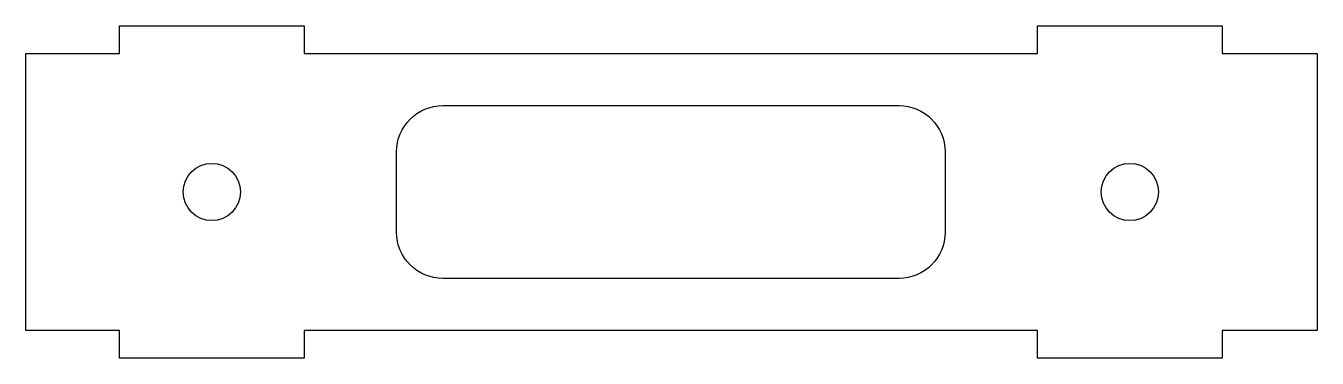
# Model space of a CAD drawing. Header units: millimetres. Extents: x 46 to 186, y 24 to 60.
import ezdxf

# ---------------------------------------------------------------- set-up
doc = ezdxf.new("R2010")
doc.units = ezdxf.units.MM
doc.layers.get('0').update_dxf_attribs({"linetype": 'CONTINUOUS'})

msp = doc.modelspace()

# ---------------------------------------------------------------- linework, layer by layer
msp.add_lwpolyline([(175.59, 27.42), (175.59, 24.42), (155.59, 24.42), (155.59, 27.42), (76.19, 27.42), (76.19, 24.42), (56.19, 24.42), (56.19, 27.42), (46.05, 27.42), (46.05, 57.42), (56.19, 57.42), (56.19, 60.42), (76.19, 60.42), (76.19, 57.42), (155.59, 57.42), (155.59, 60.42), (175.59, 60.42), (175.59, 57.42), (185.87, 57.42), (185.87, 27.42)], close=True)
msp.add_lwpolyline([(175.59, 27.42), (175.59, 24.42), (155.59, 24.42), (155.59, 27.42), (76.19, 27.42), (76.19, 24.42), (56.19, 24.42), (56.19, 27.42), (46.05, 27.42), (46.05, 57.42), (56.19, 57.42), (56.19, 60.42), (76.19, 60.42), (76.19, 57.42), (155.59, 57.42), (155.59, 60.42), (175.59, 60.42), (175.59, 57.42), (185.87, 57.42), (185.87, 27.42)], close=True)
for points, knots in [([(86.19, 46.77), (86.19, 49.53), (88.43, 51.77), (107.66, 51.77), (124.12, 51.77), (143.35, 51.77), (145.59, 49.53), (145.59, 46.77)], [1100.467953, 1100.467953, 1100.467953, 1100.467953, 1101.467953, 1101.467953, 1107.431285, 1107.431285, 1108.431336, 1108.431336, 1108.431336, 1108.431336]), ([(86.19, 46.77), (86.19, 49.53), (88.43, 51.77), (107.66, 51.77), (124.12, 51.77), (143.35, 51.77), (145.59, 49.53), (145.59, 46.77)], [1100.467953, 1100.467953, 1100.467953, 1100.467953, 1101.467953, 1101.467953, 1107.431285, 1107.431285, 1108.431336, 1108.431336, 1108.431336, 1108.431336]), ([(140.59, 33.06), (124.12, 33.06), (107.66, 33.06), (88.43, 33.06), (86.19, 35.3), (86.19, 40.97), (86.19, 43.87), (86.19, 46.77)], [1097.467953, 1097.467953, 1097.467953, 1097.467953, 1098.467953, 1098.467953, 1098.635652, 1098.635652, 1098.811998, 1098.811998, 1098.811998, 1098.811998]), ([(140.59, 33.06), (124.12, 33.06), (107.66, 33.06), (88.43, 33.06), (86.19, 35.3), (86.19, 40.97), (86.19, 43.87), (86.19, 46.77)], [1097.467953, 1097.467953, 1097.467953, 1097.467953, 1098.467953, 1098.467953, 1098.635652, 1098.635652, 1098.811998, 1098.811998, 1098.811998, 1098.811998]), ([(145.59, 46.77), (145.59, 43.87), (145.59, 40.97), (145.59, 35.3), (143.35, 33.06), (140.59, 33.06)], [1095.467953, 1095.467953, 1095.467953, 1095.467953, 1096.467953, 1096.467953, 1097.418889, 1097.418889, 1097.418889, 1097.418889]), ([(145.59, 46.77), (145.59, 43.87), (145.59, 40.97), (145.59, 35.3), (143.35, 33.06), (140.59, 33.06)], [1095.467953, 1095.467953, 1095.467953, 1095.467953, 1096.467953, 1096.467953, 1097.418889, 1097.418889, 1097.418889, 1097.418889]), ([(63.09, 42.42), (63.09, 44.13), (64.48, 45.52), (67.9, 45.52), (69.29, 44.13), (69.29, 42.42)], [1089.467953, 1089.467953, 1089.467953, 1089.467953, 1090.467953, 1090.467953, 1091.468014, 1091.468014, 1091.468014, 1091.468014]), ([(63.09, 42.42), (63.09, 44.13), (64.48, 45.52), (67.9, 45.52), (69.29, 44.13), (69.29, 42.42)], [1089.467953, 1089.467953, 1089.467953, 1089.467953, 1090.467953, 1090.467953, 1091.468014, 1091.468014, 1091.468014, 1091.468014]), ([(162.49, 42.42), (162.49, 44.13), (163.88, 45.52), (167.3, 45.52), (168.69, 44.13), (168.69, 42.42)], [1093.467953, 1093.467953, 1093.467953, 1093.467953, 1094.467953, 1094.467953, 1095.467967, 1095.467967, 1095.467967, 1095.467967]), ([(162.49, 42.42), (162.49, 44.13), (163.88, 45.52), (167.3, 45.52), (168.69, 44.13), (168.69, 42.42)], [1093.467953, 1093.467953, 1093.467953, 1093.467953, 1094.467953, 1094.467953, 1095.467967, 1095.467967, 1095.467967, 1095.467967]), ([(69.29, 42.42), (69.29, 40.71), (67.9, 39.32), (64.48, 39.32), (63.09, 40.71), (63.09, 42.42)], [1087.467953, 1087.467953, 1087.467953, 1087.467953, 1088.467953, 1088.467953, 1089.467949, 1089.467949, 1089.467949, 1089.467949]), ([(69.29, 42.42), (69.29, 40.71), (67.9, 39.32), (64.48, 39.32), (63.09, 40.71), (63.09, 42.42)], [1087.467953, 1087.467953, 1087.467953, 1087.467953, 1088.467953, 1088.467953, 1089.467949, 1089.467949, 1089.467949, 1089.467949]), ([(168.69, 42.42), (168.69, 40.71), (167.3, 39.32), (163.88, 39.32), (162.49, 40.71), (162.49, 42.42)], [1091.467953, 1091.467953, 1091.467953, 1091.467953, 1092.467953, 1092.467953, 1093.467956, 1093.467956, 1093.467956, 1093.467956]), ([(168.69, 42.42), (168.69, 40.71), (167.3, 39.32), (163.88, 39.32), (162.49, 40.71), (162.49, 42.42)], [1091.467953, 1091.467953, 1091.467953, 1091.467953, 1092.467953, 1092.467953, 1093.467956, 1093.467956, 1093.467956, 1093.467956])]:
    msp.add_open_spline(points, degree=3, knots=knots)

doc.saveas('drawing.dxf')
